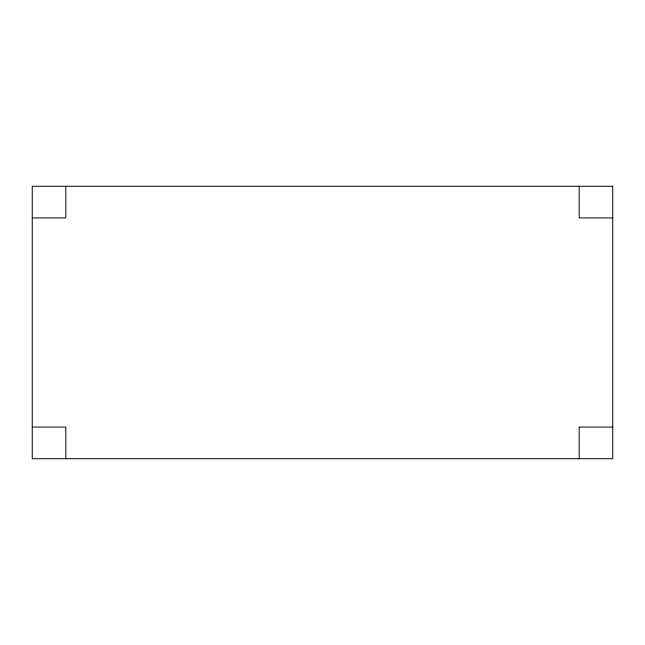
<?xml version="1.0" encoding="UTF-8"?>
<svg xmlns="http://www.w3.org/2000/svg" width="645" height="645" viewBox="0 0 645 645"><rect width="100%" height="100%" fill="white"/><g stroke="black" fill="none" stroke-linecap="round" stroke-linejoin="round"><path stroke-width="0.97" d="M32.25 217.921L65.806 217.921L65.806 186.284M612.75 217.921L579.194 217.921L579.194 186.284M32.25 427.079L65.806 427.079L65.806 458.716M612.75 427.079L579.194 427.079L579.194 458.716M612.75 186.284L32.25 186.284L32.25 458.716L612.75 458.716L612.75 186.284"/></g></svg>
